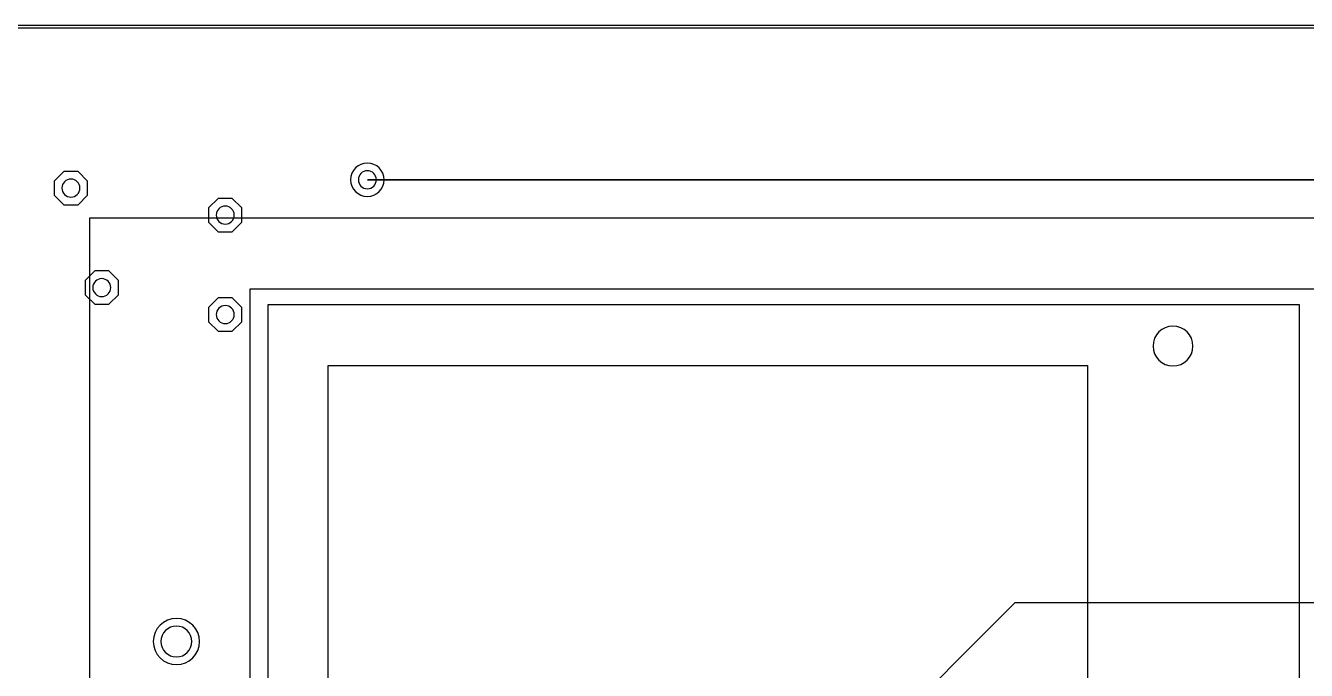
# Model space of a CAD drawing. Extents: x 82 to 213, y 78 to 137.
# Drawn here: x 149.3 to 191.46, y 115.69 to 136.94 of the extents above; entities that cross this region are included whole.
import ezdxf

# ---------------------------------------------------------------- set-up
doc = ezdxf.new("R2010")
doc.units = 0
for name, color, linetype in [('Circuit_2013-04-18', 7, 'CONTINUOUS'), ('Circuit_2013-08-08', 7, 'CONTINUOUS'), ('Cutout', 7, 'CONTINUOUS'), ('Holes', 7, 'CONTINUOUS')]:
    doc.layers.add(name, color=color, linetype=linetype)

msp = doc.modelspace()

# ---------------------------------------------------------------- linework, layer by layer
at = {"layer": 'Circuit_2013-04-18', "color": 7}
for points in [[(210.439, 136.941278), (83.481333, 136.941278)], [(151.341667, 131.818944), (151.024167, 132.136444), (150.5585, 132.136444), (150.241, 131.818944), (150.241, 131.353278), (150.5585, 131.035778), (151.024167, 131.035778), (151.341667, 131.353278), (151.341667, 131.818944), (151.341667, 131.818944)], [(151.087667, 131.586111), (151.087667, 131.586111)], [(160.8455, 131.861278), (160.8455, 131.861278)], [(161.0995, 131.861278), (161.0995, 131.861278)], [(156.421667, 130.929944), (156.104167, 131.247444), (155.6385, 131.247444), (155.321, 130.929944), (155.321, 130.464278), (155.6385, 130.146778), (156.104167, 130.146778), (156.421667, 130.464278), (156.421667, 130.929944), (156.421667, 130.929944)], [(156.167667, 130.697111), (156.167667, 130.697111)], [(152.357667, 128.538111), (152.040167, 128.855611), (151.5745, 128.855611), (151.257, 128.538111), (151.257, 128.072444), (151.5745, 127.754944), (152.040167, 127.754944), (152.357667, 128.072444), (152.357667, 128.538111), (152.357667, 128.538111)], [(152.103667, 128.305278), (152.103667, 128.305278)], [(156.421667, 127.649111), (156.104167, 127.966611), (155.6385, 127.966611), (155.321, 127.649111), (155.321, 127.183444), (155.6385, 126.865944), (156.104167, 126.865944), (156.421667, 127.183444), (156.421667, 127.649111), (156.421667, 127.649111)], [(156.167667, 127.416278), (156.167667, 127.416278)], [(187.727167, 126.379111), (187.727167, 126.379111)], [(154.770667, 116.642444), (154.770667, 116.642444)], [(155.024667, 116.642444), (155.024667, 116.642444)]]:
    msp.add_lwpolyline(points, dxfattribs=at)
at = {"layer": 'Circuit_2013-04-18', "color": 1}
for points in [[(150.071667, 136.941278), (149.965833, 136.941278)], [(150.981833, 136.941278), (150.876, 136.941278)], [(151.913167, 136.941278), (151.807333, 136.941278)], [(152.823333, 136.941278), (152.7175, 136.941278)], [(153.7335, 136.941278), (153.627667, 136.941278)], [(154.643667, 136.941278), (154.537833, 136.941278)], [(155.575, 136.941278), (155.469167, 136.941278)], [(156.485167, 136.941278), (156.379333, 136.941278)], [(157.395333, 136.941278), (157.2895, 136.941278)], [(158.3055, 136.941278), (158.199667, 136.941278)], [(159.236833, 136.941278), (159.131, 136.941278)], [(160.147, 136.941278), (160.041167, 136.941278)], [(161.057167, 136.941278), (160.951333, 136.941278)], [(161.967333, 136.941278), (161.882667, 136.941278)], [(162.898667, 136.941278), (162.792833, 136.941278)], [(163.808833, 136.941278), (163.703, 136.941278)], [(164.719, 136.941278), (164.613167, 136.941278)], [(165.629167, 136.941278), (165.5445, 136.941278)], [(166.5605, 136.941278), (166.454667, 136.941278)], [(167.470667, 136.941278), (167.364833, 136.941278)], [(168.380833, 136.941278), (168.275, 136.941278)], [(169.312167, 136.941278), (169.206333, 136.941278)], [(170.222333, 136.941278), (170.1165, 136.941278)], [(171.1325, 136.941278), (171.026667, 136.941278)], [(172.042667, 136.941278), (171.936833, 136.941278)], [(172.974, 136.941278), (172.868167, 136.941278)], [(173.884167, 136.941278), (173.778333, 136.941278)], [(174.794333, 136.941278), (174.6885, 136.941278)], [(175.7045, 136.941278), (175.619833, 136.941278)], [(176.635833, 136.941278), (176.53, 136.941278)], [(177.546, 136.941278), (177.440167, 136.941278)], [(178.456167, 136.941278), (178.350333, 136.941278)], [(179.366333, 136.941278), (179.281667, 136.941278)], [(180.297667, 136.941278), (180.191833, 136.941278)], [(181.207833, 136.941278), (181.102, 136.941278)], [(182.118, 136.941278), (182.012167, 136.941278)], [(183.049333, 136.941278), (182.9435, 136.941278)], [(183.9595, 136.941278), (183.853667, 136.941278)], [(184.869667, 136.941278), (184.763833, 136.941278)], [(185.779833, 136.941278), (185.674, 136.941278)], [(186.711167, 136.941278), (186.605333, 136.941278)], [(187.621333, 136.941278), (187.5155, 136.941278)], [(188.5315, 136.941278), (188.425667, 136.941278)], [(189.441667, 136.941278), (189.357, 136.941278)], [(190.373, 136.941278), (190.267167, 136.941278)], [(191.283167, 136.941278), (191.177333, 136.941278)], [(206.629, 131.861278), (160.549167, 131.861278)], [(197.104, 84.913611), (197.104, 130.591278), (151.405167, 130.591278), (151.405167, 84.913611), (197.104, 84.913611)], [(191.240833, 87.771111), (191.240833, 127.733778), (157.268333, 127.733778), (157.268333, 87.771111), (191.240833, 87.771111)], [(159.258, 89.760778), (159.258, 125.744111), (184.255833, 125.744111), (184.255833, 89.760778), (159.258, 89.760778)], [(195.834, 117.912444), (181.864, 117.912444), (172.995167, 109.022444)]]:
    msp.add_lwpolyline(points, dxfattribs=at)
at = {"layer": 'Circuit_2013-04-18', "color": 7}
for points in [[(160.549167, 132.411611), (160.245225, 132.411611), (159.998833, 132.165217), (159.998833, 131.861278)], [(161.0995, 131.861278), (161.0995, 132.165217), (160.853106, 132.411611), (160.549167, 132.411611)], [(160.549167, 132.157611), (160.385506, 132.157611), (160.252833, 132.024938), (160.252833, 131.861278)], [(160.8455, 131.861278), (160.8455, 132.024938), (160.712827, 132.157611), (160.549167, 132.157611)], [(150.791333, 131.882444), (150.627673, 131.882444), (150.495, 131.749772), (150.495, 131.586111)], [(150.495, 131.586111), (150.495, 131.42245), (150.627673, 131.289778), (150.791333, 131.289778)], [(151.087667, 131.586111), (151.087667, 131.749772), (150.954994, 131.882444), (150.791333, 131.882444)], [(150.791333, 131.289778), (150.954994, 131.289778), (151.087667, 131.42245), (151.087667, 131.586111)], [(159.998833, 131.861278), (159.998833, 131.557336), (160.245225, 131.310944), (160.549167, 131.310944)], [(160.252833, 131.861278), (160.252833, 131.697617), (160.385506, 131.564944), (160.549167, 131.564944)], [(160.549167, 131.310944), (160.853106, 131.310944), (161.0995, 131.557336), (161.0995, 131.861278)], [(160.549167, 131.564944), (160.712827, 131.564944), (160.8455, 131.697617), (160.8455, 131.861278)], [(155.871333, 130.993444), (155.707673, 130.993444), (155.575, 130.860772), (155.575, 130.697111)], [(156.167667, 130.697111), (156.167667, 130.860772), (156.034994, 130.993444), (155.871333, 130.993444)], [(155.575, 130.697111), (155.575, 130.53345), (155.707673, 130.400778), (155.871333, 130.400778)], [(155.871333, 130.400778), (156.034994, 130.400778), (156.167667, 130.53345), (156.167667, 130.697111)], [(151.807333, 128.601611), (151.643673, 128.601611), (151.511, 128.468938), (151.511, 128.305278)], [(152.103667, 128.305278), (152.103667, 128.468938), (151.970994, 128.601611), (151.807333, 128.601611)], [(151.511, 128.305278), (151.511, 128.141617), (151.643673, 128.008944), (151.807333, 128.008944)], [(151.807333, 128.008944), (151.970994, 128.008944), (152.103667, 128.141617), (152.103667, 128.305278)], [(155.871333, 127.712611), (155.707673, 127.712611), (155.575, 127.579938), (155.575, 127.416278)], [(155.575, 127.416278), (155.575, 127.252617), (155.707673, 127.119944), (155.871333, 127.119944)], [(156.167667, 127.416278), (156.167667, 127.579938), (156.034994, 127.712611), (155.871333, 127.712611)], [(155.871333, 127.119944), (156.034994, 127.119944), (156.167667, 127.252617), (156.167667, 127.416278)], [(187.071, 127.035278), (186.70861, 127.035278), (186.414833, 126.741501), (186.414833, 126.379111)], [(187.727167, 126.379111), (187.727167, 126.741501), (187.43339, 127.035278), (187.071, 127.035278)], [(186.414833, 126.379111), (186.414833, 126.016721), (186.70861, 125.722944), (187.071, 125.722944)], [(187.071, 125.722944), (187.43339, 125.722944), (187.727167, 126.016721), (187.727167, 126.379111)], [(154.262667, 117.404444), (153.841825, 117.404444), (153.500667, 117.063286), (153.500667, 116.642444)], [(155.024667, 116.642444), (155.024667, 117.063286), (154.683508, 117.404444), (154.262667, 117.404444)], [(154.262667, 117.150444), (153.982107, 117.150444), (153.754667, 116.923004), (153.754667, 116.642444)], [(154.770667, 116.642444), (154.770667, 116.923004), (154.543227, 117.150444), (154.262667, 117.150444)], [(153.500667, 116.642444), (153.500667, 116.221603), (153.841825, 115.880444), (154.262667, 115.880444)], [(153.754667, 116.642444), (153.754667, 116.361885), (153.982107, 116.134444), (154.262667, 116.134444)], [(154.262667, 115.880444), (154.683508, 115.880444), (155.024667, 116.221603), (155.024667, 116.642444)], [(154.262667, 116.134444), (154.543227, 116.134444), (154.770667, 116.361885), (154.770667, 116.642444)]]:
    msp.add_open_spline(points, degree=3, dxfattribs=at)
at = {"layer": 'Circuit_2013-08-08', "color": 7}
for points in [[(210.439, 136.941278), (83.481333, 136.941278)], [(151.341667, 131.818944), (151.024167, 132.136444), (150.5585, 132.136444), (150.241, 131.818944), (150.241, 131.353278), (150.5585, 131.035778), (151.024167, 131.035778), (151.341667, 131.353278), (151.341667, 131.818944), (151.341667, 131.818944)], [(151.087667, 131.586111), (151.087667, 131.586111)], [(160.8455, 131.861278), (160.8455, 131.861278)], [(161.0995, 131.861278), (161.0995, 131.861278)], [(156.421667, 130.929944), (156.104167, 131.247444), (155.6385, 131.247444), (155.321, 130.929944), (155.321, 130.464278), (155.6385, 130.146778), (156.104167, 130.146778), (156.421667, 130.464278), (156.421667, 130.929944), (156.421667, 130.929944)], [(156.167667, 130.697111), (156.167667, 130.697111)], [(152.357667, 128.538111), (152.040167, 128.855611), (151.5745, 128.855611), (151.257, 128.538111), (151.257, 128.072444), (151.5745, 127.754944), (152.040167, 127.754944), (152.357667, 128.072444), (152.357667, 128.538111), (152.357667, 128.538111)], [(152.103667, 128.305278), (152.103667, 128.305278)], [(156.421667, 127.649111), (156.104167, 127.966611), (155.6385, 127.966611), (155.321, 127.649111), (155.321, 127.183444), (155.6385, 126.865944), (156.104167, 126.865944), (156.421667, 127.183444), (156.421667, 127.649111), (156.421667, 127.649111)], [(156.167667, 127.416278), (156.167667, 127.416278)], [(187.727167, 126.379111), (187.727167, 126.379111)], [(154.770667, 116.642444), (154.770667, 116.642444)], [(155.024667, 116.642444), (155.024667, 116.642444)]]:
    msp.add_lwpolyline(points, dxfattribs=at)
at = {"layer": 'Circuit_2013-08-08', "color": 1}
for points in [[(150.071667, 136.941278), (149.965833, 136.941278)], [(150.981833, 136.941278), (150.876, 136.941278)], [(151.913167, 136.941278), (151.807333, 136.941278)], [(152.823333, 136.941278), (152.7175, 136.941278)], [(153.7335, 136.941278), (153.627667, 136.941278)], [(154.643667, 136.941278), (154.537833, 136.941278)], [(155.575, 136.941278), (155.469167, 136.941278)], [(156.485167, 136.941278), (156.379333, 136.941278)], [(157.395333, 136.941278), (157.2895, 136.941278)], [(158.3055, 136.941278), (158.199667, 136.941278)], [(159.236833, 136.941278), (159.131, 136.941278)], [(160.147, 136.941278), (160.041167, 136.941278)], [(161.057167, 136.941278), (160.951333, 136.941278)], [(161.967333, 136.941278), (161.882667, 136.941278)], [(162.898667, 136.941278), (162.792833, 136.941278)], [(163.808833, 136.941278), (163.703, 136.941278)], [(164.719, 136.941278), (164.613167, 136.941278)], [(165.629167, 136.941278), (165.5445, 136.941278)], [(166.5605, 136.941278), (166.454667, 136.941278)], [(167.470667, 136.941278), (167.364833, 136.941278)], [(168.380833, 136.941278), (168.275, 136.941278)], [(169.312167, 136.941278), (169.206333, 136.941278)], [(170.222333, 136.941278), (170.1165, 136.941278)], [(171.1325, 136.941278), (171.026667, 136.941278)], [(172.042667, 136.941278), (171.936833, 136.941278)], [(172.974, 136.941278), (172.868167, 136.941278)], [(173.884167, 136.941278), (173.778333, 136.941278)], [(174.794333, 136.941278), (174.6885, 136.941278)], [(175.7045, 136.941278), (175.619833, 136.941278)], [(176.635833, 136.941278), (176.53, 136.941278)], [(177.546, 136.941278), (177.440167, 136.941278)], [(178.456167, 136.941278), (178.350333, 136.941278)], [(179.366333, 136.941278), (179.281667, 136.941278)], [(180.297667, 136.941278), (180.191833, 136.941278)], [(181.207833, 136.941278), (181.102, 136.941278)], [(182.118, 136.941278), (182.012167, 136.941278)], [(183.049333, 136.941278), (182.9435, 136.941278)], [(183.9595, 136.941278), (183.853667, 136.941278)], [(184.869667, 136.941278), (184.763833, 136.941278)], [(185.779833, 136.941278), (185.674, 136.941278)], [(186.711167, 136.941278), (186.605333, 136.941278)], [(187.621333, 136.941278), (187.5155, 136.941278)], [(188.5315, 136.941278), (188.425667, 136.941278)], [(189.441667, 136.941278), (189.357, 136.941278)], [(190.373, 136.941278), (190.267167, 136.941278)], [(191.283167, 136.941278), (191.177333, 136.941278)], [(160.549167, 131.861278), (200.66, 131.861278), (201.295, 132.496278)], [(197.104, 84.913611), (197.104, 130.591278), (151.405167, 130.591278), (151.405167, 84.913611), (197.104, 84.913611)], [(191.240833, 87.771111), (191.240833, 127.733778), (157.268333, 127.733778), (157.268333, 87.771111), (191.240833, 87.771111)], [(159.258, 89.760778), (159.258, 125.744111), (184.255833, 125.744111), (184.255833, 89.760778), (159.258, 89.760778)], [(195.834, 117.912444), (181.864, 117.912444), (172.995167, 109.022444)]]:
    msp.add_lwpolyline(points, dxfattribs=at)
at = {"layer": 'Circuit_2013-08-08', "color": 7}
for points in [[(160.549167, 132.411611), (160.245225, 132.411611), (159.998833, 132.16522), (159.998833, 131.861278)], [(161.0995, 131.861278), (161.0995, 132.16522), (160.853106, 132.411611), (160.549167, 132.411611)], [(160.549167, 132.157611), (160.385506, 132.157611), (160.252833, 132.024938), (160.252833, 131.861278)], [(160.8455, 131.861278), (160.8455, 132.024938), (160.712827, 132.157611), (160.549167, 132.157611)], [(150.791333, 131.882444), (150.627673, 131.882444), (150.495, 131.749772), (150.495, 131.586111)], [(150.495, 131.586111), (150.495, 131.42245), (150.627673, 131.289778), (150.791333, 131.289778)], [(151.087667, 131.586111), (151.087667, 131.749772), (150.954994, 131.882444), (150.791333, 131.882444)], [(150.791333, 131.289778), (150.954994, 131.289778), (151.087667, 131.42245), (151.087667, 131.586111)], [(159.998833, 131.861278), (159.998833, 131.557336), (160.245225, 131.310944), (160.549167, 131.310944)], [(160.252833, 131.861278), (160.252833, 131.697617), (160.385506, 131.564944), (160.549167, 131.564944)], [(160.549167, 131.310944), (160.853106, 131.310944), (161.0995, 131.557336), (161.0995, 131.861278)], [(160.549167, 131.564944), (160.712827, 131.564944), (160.8455, 131.697617), (160.8455, 131.861278)], [(155.871333, 130.993444), (155.707673, 130.993444), (155.575, 130.860772), (155.575, 130.697111)], [(156.167667, 130.697111), (156.167667, 130.860772), (156.034994, 130.993444), (155.871333, 130.993444)], [(155.575, 130.697111), (155.575, 130.53345), (155.707673, 130.400778), (155.871333, 130.400778)], [(155.871333, 130.400778), (156.034994, 130.400778), (156.167667, 130.53345), (156.167667, 130.697111)], [(151.807333, 128.601611), (151.643673, 128.601611), (151.511, 128.468938), (151.511, 128.305278)], [(152.103667, 128.305278), (152.103667, 128.468938), (151.970994, 128.601611), (151.807333, 128.601611)], [(151.511, 128.305278), (151.511, 128.141617), (151.643673, 128.008944), (151.807333, 128.008944)], [(151.807333, 128.008944), (151.970994, 128.008944), (152.103667, 128.141617), (152.103667, 128.305278)], [(155.871333, 127.712611), (155.707673, 127.712611), (155.575, 127.579938), (155.575, 127.416278)], [(155.575, 127.416278), (155.575, 127.252617), (155.707673, 127.119944), (155.871333, 127.119944)], [(156.167667, 127.416278), (156.167667, 127.579938), (156.034994, 127.712611), (155.871333, 127.712611)], [(155.871333, 127.119944), (156.034994, 127.119944), (156.167667, 127.252617), (156.167667, 127.416278)], [(187.071, 127.035278), (186.70861, 127.035278), (186.414833, 126.741501), (186.414833, 126.379111)], [(187.727167, 126.379111), (187.727167, 126.741501), (187.43339, 127.035278), (187.071, 127.035278)], [(186.414833, 126.379111), (186.414833, 126.016721), (186.70861, 125.722944), (187.071, 125.722944)], [(187.071, 125.722944), (187.43339, 125.722944), (187.727167, 126.016721), (187.727167, 126.379111)], [(154.262667, 117.404444), (153.841825, 117.404444), (153.500667, 117.063286), (153.500667, 116.642444)], [(155.024667, 116.642444), (155.024667, 117.063286), (154.683508, 117.404444), (154.262667, 117.404444)], [(154.262667, 117.150444), (153.982107, 117.150444), (153.754667, 116.923004), (153.754667, 116.642444)], [(154.770667, 116.642444), (154.770667, 116.923004), (154.543227, 117.150444), (154.262667, 117.150444)], [(153.500667, 116.642444), (153.500667, 116.221603), (153.841825, 115.880444), (154.262667, 115.880444)], [(153.754667, 116.642444), (153.754667, 116.361885), (153.982107, 116.134444), (154.262667, 116.134444)], [(154.262667, 115.880444), (154.683508, 115.880444), (155.024667, 116.221603), (155.024667, 116.642444)], [(154.262667, 116.134444), (154.543227, 116.134444), (154.770667, 116.361885), (154.770667, 116.642444)]]:
    msp.add_open_spline(points, degree=3, dxfattribs=at)
at = {"layer": 'Cutout', "color": 5}
msp.add_lwpolyline([(210.566, 136.856611), (83.608333, 136.856611)], dxfattribs=at)
at = {"layer": 'Holes', "color": 7}
msp.add_lwpolyline([(156.693864, 87.098832), (156.693864, 128.269131), (192.13926, 128.269131), (192.13926, 87.098832), (156.693864, 87.098832)], dxfattribs=at)

doc.saveas('drawing.dxf')
